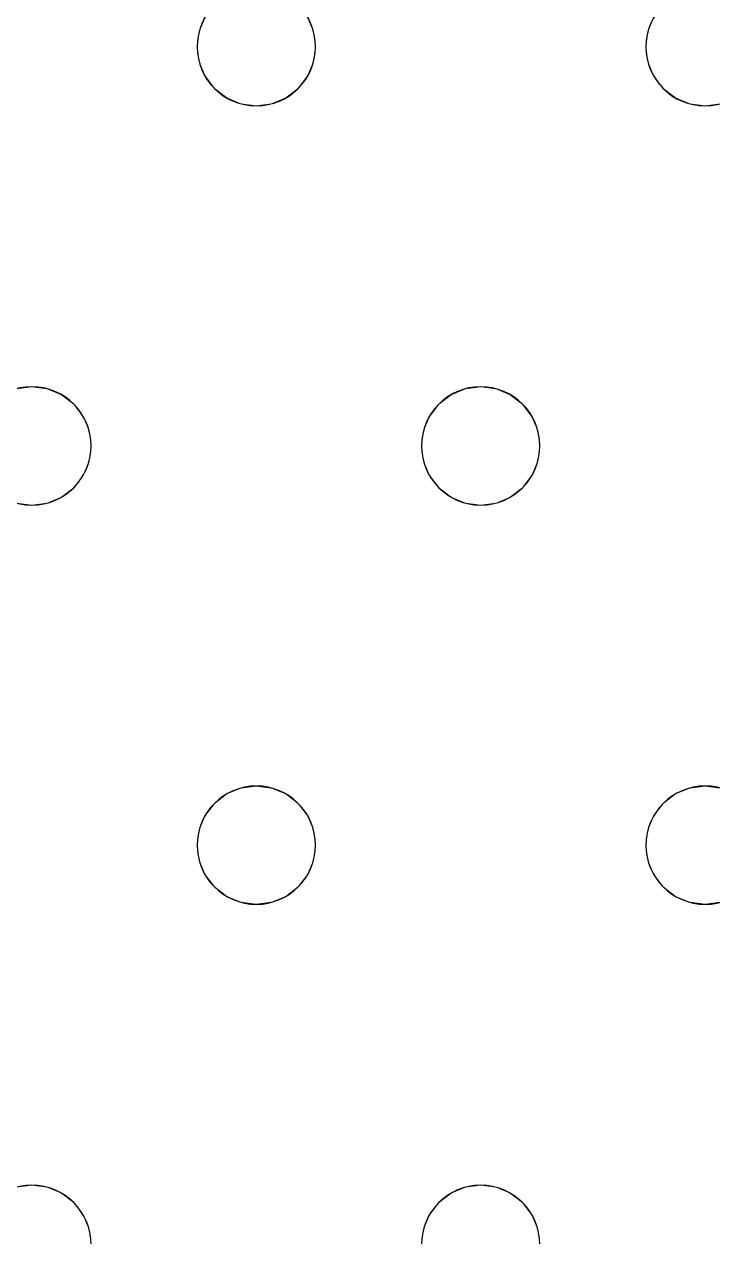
# Model space of a CAD drawing. Header units: millimetres. Extents: x -1 to 1601, y -701 to 1.
# Drawn here: x 491 to 537.6, y -259.5 to -177.5 of the extents above; entities that cross this region are included whole.
import ezdxf

# ---------------------------------------------------------------- set-up
doc = ezdxf.new("R2010")
doc.units = ezdxf.units.MM
doc.layers.add('IQ_200_3D', color=1, linetype='Continuous')
doc.layers.add('IQ_204_2D', color=7, linetype='Continuous')

msp = doc.modelspace()

# ---------------------------------------------------------------- linework, layer by layer
at = {"layer": 'IQ_200_3D', "lineweight": 18}
for points, invisible_edges in [([(122.762, -68.034, 850), (1477.238, -68.034, 850), (1477.238, -397.966, 850), (122.762, -397.966, 850)], 10), ([(122.762, -68.034, 860), (122.762, -397.966, 860), (1477.238, -397.966, 860), (1477.238, -68.034, 860)], 5), ([(480.246, -177.965, 888), (479.847, -177, 888), (503.252, -177, 888), (502.852, -177.965, 888)], 10), ([(480.246, -177.965, 890), (502.852, -177.965, 890), (503.252, -177, 890), (479.847, -177, 890)], 5), ([(503.252, -177, 890), (502.852, -177.965, 890), (502.852, -177.965, 888), (503.252, -177, 888)], 10), ([(510.579, -177.965, 890), (510.18, -177, 890), (510.18, -177, 888), (510.579, -177.965, 888)], 10), ([(533.585, -177, 888), (533.185, -177.965, 888), (510.579, -177.965, 888), (510.18, -177, 888)], 10), ([(510.18, -177, 890), (510.579, -177.965, 890), (533.585, -177, 890)], 14), ([(533.185, -177.965, 890), (533.585, -177, 890), (510.579, -177.965, 890), (510.716, -179, 890)], 10), ([(533.585, -177, 890), (533.185, -177.965, 890), (533.185, -177.965, 888), (533.585, -177, 888)], 10), ([(480.382, -179, 888), (480.246, -177.965, 888), (502.852, -177.965, 888), (502.716, -179, 888)], 10), ([(502.852, -177.965, 890), (480.246, -177.965, 890), (480.382, -179, 890)], 13), ([(480.382, -179, 890), (480.246, -180.035, 890), (502.716, -179, 890), (502.852, -177.965, 890)], 10), ([(502.852, -177.965, 890), (502.716, -179, 890), (502.716, -179, 888), (502.852, -177.965, 888)], 8), ([(510.716, -179, 890), (510.579, -177.965, 890), (510.579, -177.965, 888), (510.716, -179, 888)], 2), ([(533.185, -177.965, 888), (533.049, -179, 888), (510.716, -179, 888), (510.579, -177.965, 888)], 10), ([(533.049, -179, 890), (533.185, -177.965, 890), (510.716, -179, 890), (510.579, -180.035, 890)], 10), ([(533.185, -177.965, 890), (533.049, -179, 890), (533.049, -179, 888), (533.185, -177.965, 888)], 8), ([(502.852, -180.035, 888), (479.847, -181, 888), (480.246, -180.035, 888), (502.716, -179, 888)], 5), ([(502.852, -180.035, 890), (502.716, -179, 890), (480.246, -180.035, 890), (479.847, -181, 890)], 10), ([(502.716, -179, 888), (480.246, -180.035, 888), (480.382, -179, 888)], 13), ([(502.716, -179, 890), (502.852, -180.035, 890), (502.852, -180.035, 888), (502.716, -179, 888)], 2), ([(510.579, -180.035, 890), (510.18, -181, 890), (533.185, -180.035, 890), (533.049, -179, 890)], 10), ([(510.579, -180.035, 890), (510.716, -179, 890), (510.716, -179, 888), (510.579, -180.035, 888)], 8), ([(510.579, -180.035, 888), (510.716, -179, 888), (533.049, -179, 888), (533.185, -180.035, 888)], 10), ([(533.049, -179, 890), (533.185, -180.035, 890), (533.185, -180.035, 888), (533.049, -179, 888)], 2), ([(502.852, -180.035, 888), (503.252, -181, 888), (479.847, -181, 888)], 14), ([(503.252, -181, 890), (502.852, -180.035, 890), (479.847, -181, 890), (491.549, -202, 890)], 14), ([(502.852, -180.035, 890), (503.252, -181, 890), (503.252, -181, 888), (502.852, -180.035, 888)], 10), ([(510.18, -181, 890), (510.579, -180.035, 890), (510.579, -180.035, 888), (510.18, -181, 888)], 10), ([(510.18, -181, 888), (510.579, -180.035, 888), (533.185, -180.035, 888), (533.585, -181, 888)], 10), ([(510.18, -181, 890), (521.882, -202, 890), (533.585, -181, 890), (533.185, -180.035, 890)], 11), ([(533.185, -180.035, 890), (533.585, -181, 890), (533.585, -181, 888), (533.185, -180.035, 888)], 10), ([(479.211, -181.828, 888), (479.847, -181, 888), (491.549, -202, 888), (490.514, -202.136, 888)], 10), ([(491.549, -202, 890), (479.847, -181, 890), (479.211, -181.828, 890), (490.514, -202.136, 890)], 5), ([(503.252, -181, 888), (503.887, -181.828, 888), (491.549, -202, 888), (479.847, -181, 888)], 14), ([(503.887, -181.828, 890), (503.252, -181, 890), (491.549, -202, 890)], 14), ([(503.252, -181, 890), (503.887, -181.828, 890), (503.887, -181.828, 888), (503.252, -181, 888)], 10), ([(509.544, -181.828, 890), (510.18, -181, 890), (510.18, -181, 888), (509.544, -181.828, 888)], 10), ([(510.18, -181, 888), (533.585, -181, 888), (521.882, -202, 888), (509.544, -181.828, 888)], 7), ([(521.882, -202, 890), (510.18, -181, 890), (509.544, -181.828, 890), (520.847, -202.136, 890)], 5), ([(534.221, -181.828, 888), (522.918, -202.136, 888), (521.882, -202, 888), (533.585, -181, 888)], 5), ([(533.585, -181, 890), (521.882, -202, 890), (534.221, -181.828, 890)], 3), ([(533.585, -181, 890), (534.221, -181.828, 890), (534.221, -181.828, 888), (533.585, -181, 888)], 10), ([(503.887, -181.828, 888), (504.716, -182.464, 888), (492.584, -202.136, 888), (491.549, -202, 888)], 10), ([(492.584, -202.136, 890), (504.716, -182.464, 890), (503.887, -181.828, 890), (491.549, -202, 890)], 5), ([(503.887, -181.828, 890), (504.716, -182.464, 890), (504.716, -182.464, 888), (503.887, -181.828, 888)], 10), ([(508.716, -182.464, 890), (509.544, -181.828, 890), (509.544, -181.828, 888), (508.716, -182.464, 888)], 10), ([(520.847, -202.136, 888), (508.716, -182.464, 888), (509.544, -181.828, 888), (521.882, -202, 888)], 5), ([(508.716, -182.464, 890), (519.882, -202.536, 890), (520.847, -202.136, 890), (509.544, -181.828, 890)], 5), ([(522.918, -202.136, 890), (535.049, -182.464, 890), (534.221, -181.828, 890), (521.882, -202, 890)], 5), ([(535.049, -182.464, 888), (523.882, -202.536, 888), (522.918, -202.136, 888), (534.221, -181.828, 888)], 5), ([(534.221, -181.828, 890), (535.049, -182.464, 890), (535.049, -182.464, 888), (534.221, -181.828, 888)], 10), ([(504.716, -182.464, 888), (505.68, -182.864, 888), (493.549, -202.536, 888), (492.584, -202.136, 888)], 10), ([(493.549, -202.536, 890), (505.68, -182.864, 890), (504.716, -182.464, 890), (492.584, -202.136, 890)], 5), ([(504.716, -182.464, 890), (505.68, -182.864, 890), (505.68, -182.864, 888), (504.716, -182.464, 888)], 10), ([(507.751, -182.864, 890), (508.716, -182.464, 890), (508.716, -182.464, 888), (507.751, -182.864, 888)], 10), ([(508.716, -182.464, 888), (520.847, -202.136, 888), (519.882, -202.536, 888), (507.751, -182.864, 888)], 5), ([(508.716, -182.464, 890), (507.751, -182.864, 890), (519.882, -202.536, 890)], 14), ([(523.882, -202.536, 890), (536.014, -182.864, 890), (535.049, -182.464, 890), (522.918, -202.136, 890)], 5), ([(536.014, -182.864, 888), (524.711, -203.172, 888), (523.882, -202.536, 888), (535.049, -182.464, 888)], 5), ([(535.049, -182.464, 890), (536.014, -182.864, 890), (536.014, -182.864, 888), (535.049, -182.464, 888)], 10), ([(505.68, -182.864, 888), (506.716, -183, 888), (494.378, -203.172, 888), (493.549, -202.536, 888)], 10), ([(493.549, -202.536, 890), (494.378, -203.172, 890), (505.68, -182.864, 890)], 14), ([(506.716, -183, 890), (505.68, -182.864, 890), (494.378, -203.172, 890), (495.013, -204, 890)], 10), ([(506.716, -183, 888), (518.418, -204, 888), (495.013, -204, 888), (494.378, -203.172, 888)], 11), ([(518.418, -204, 890), (519.054, -203.172, 890), (506.716, -183, 890), (495.013, -204, 890)], 14), ([(506.716, -183, 888), (505.68, -182.864, 888), (505.68, -182.864, 890), (506.716, -183, 890)], 10), ([(507.751, -182.864, 888), (506.716, -183, 888), (506.716, -183, 890), (507.751, -182.864, 890)], 10), ([(519.054, -203.172, 888), (506.716, -183, 888), (507.751, -182.864, 888), (519.882, -202.536, 888)], 5), ([(519.054, -203.172, 890), (519.882, -202.536, 890), (507.751, -182.864, 890), (506.716, -183, 890)], 10), ([(519.054, -203.172, 888), (518.418, -204, 888), (506.716, -183, 888)], 14), ([(524.711, -203.172, 890), (537.049, -183, 890), (536.014, -182.864, 890), (523.882, -202.536, 890)], 5), ([(537.049, -183, 888), (525.347, -204, 888), (524.711, -203.172, 888), (536.014, -182.864, 888)], 5), ([(537.049, -183, 890), (524.711, -203.172, 890), (525.347, -204, 890), (548.752, -204, 890)], 13), ([(537.049, -183, 888), (548.752, -204, 888), (525.347, -204, 888)], 15), ([(537.049, -183, 888), (536.014, -182.864, 888), (536.014, -182.864, 890), (537.049, -183, 890)], 10), ([(538.084, -182.864, 888), (537.049, -183, 888), (537.049, -183, 890), (538.084, -182.864, 890)], 10), ([(537.049, -183, 888), (538.084, -182.864, 888), (549.387, -203.172, 888), (548.752, -204, 888)], 10), ([(537.049, -183, 890), (548.752, -204, 890), (549.387, -203.172, 890), (538.084, -182.864, 890)], 5), ([(490.514, -202.136, 888), (491.549, -202, 888), (491.549, -202, 890), (490.514, -202.136, 890)], 10), ([(491.549, -202, 888), (492.584, -202.136, 888), (492.584, -202.136, 890), (491.549, -202, 890)], 10), ([(493.549, -202.536, 890), (492.584, -202.136, 890), (492.584, -202.136, 888), (493.549, -202.536, 888)], 10), ([(494.378, -203.172, 890), (493.549, -202.536, 890), (493.549, -202.536, 888), (494.378, -203.172, 888)], 10), ([(519.882, -202.536, 890), (519.054, -203.172, 890), (519.054, -203.172, 888), (519.882, -202.536, 888)], 10), ([(520.847, -202.136, 890), (519.882, -202.536, 890), (519.882, -202.536, 888), (520.847, -202.136, 888)], 10), ([(520.847, -202.136, 888), (521.882, -202, 888), (521.882, -202, 890), (520.847, -202.136, 890)], 10), ([(521.882, -202, 888), (522.918, -202.136, 888), (522.918, -202.136, 890), (521.882, -202, 890)], 10), ([(523.882, -202.536, 890), (522.918, -202.136, 890), (522.918, -202.136, 888), (523.882, -202.536, 888)], 10), ([(524.711, -203.172, 890), (523.882, -202.536, 890), (523.882, -202.536, 888), (524.711, -203.172, 888)], 10), ([(495.013, -204, 890), (494.378, -203.172, 890), (494.378, -203.172, 888), (495.013, -204, 888)], 10), ([(519.054, -203.172, 890), (518.418, -204, 890), (518.418, -204, 888), (519.054, -203.172, 888)], 10), ([(525.347, -204, 890), (524.711, -203.172, 890), (524.711, -203.172, 888), (525.347, -204, 888)], 10), ([(495.413, -204.965, 890), (495.013, -204, 890), (495.013, -204, 888), (495.413, -204.965, 888)], 10), ([(495.413, -204.965, 888), (495.013, -204, 888), (518.418, -204, 888), (518.019, -204.965, 888)], 10), ([(518.418, -204, 890), (495.013, -204, 890), (495.413, -204.965, 890)], 13), ([(518.019, -204.965, 890), (518.418, -204, 890), (495.413, -204.965, 890), (495.549, -206, 890)], 10), ([(518.418, -204, 890), (518.019, -204.965, 890), (518.019, -204.965, 888), (518.418, -204, 888)], 10), ([(525.746, -204.965, 890), (525.347, -204, 890), (525.347, -204, 888), (525.746, -204.965, 888)], 10), ([(525.746, -204.965, 888), (525.347, -204, 888), (548.752, -204, 888), (548.352, -204.965, 888)], 10), ([(525.746, -204.965, 890), (548.352, -204.965, 890), (548.752, -204, 890), (525.347, -204, 890)], 5), ([(495.549, -206, 890), (495.413, -204.965, 890), (495.413, -204.965, 888), (495.549, -206, 888)], 2), ([(495.549, -206, 888), (495.413, -204.965, 888), (518.019, -204.965, 888), (517.882, -206, 888)], 10), ([(517.882, -206, 890), (518.019, -204.965, 890), (495.549, -206, 890)], 14), ([(518.019, -204.965, 890), (517.882, -206, 890), (517.882, -206, 888), (518.019, -204.965, 888)], 8), ([(525.882, -206, 890), (525.746, -204.965, 890), (525.746, -204.965, 888), (525.882, -206, 888)], 2), ([(525.882, -206, 888), (525.746, -204.965, 888), (548.352, -204.965, 888), (548.216, -206, 888)], 10), ([(525.882, -206, 890), (548.216, -206, 890), (548.352, -204.965, 890), (525.746, -204.965, 890)], 5), ([(495.413, -207.035, 890), (495.549, -206, 890), (495.549, -206, 888), (495.413, -207.035, 888)], 8), ([(495.413, -207.035, 888), (495.549, -206, 888), (517.882, -206, 888), (518.019, -207.035, 888)], 10), ([(495.413, -207.035, 890), (518.019, -207.035, 890), (517.882, -206, 890), (495.549, -206, 890)], 5), ([(517.882, -206, 890), (518.019, -207.035, 890), (518.019, -207.035, 888), (517.882, -206, 888)], 2), ([(548.352, -207.035, 888), (525.347, -208, 888), (525.746, -207.035, 888), (548.216, -206, 888)], 5), ([(525.746, -207.035, 890), (525.347, -208, 890), (548.352, -207.035, 890), (548.216, -206, 890)], 10), ([(525.746, -207.035, 890), (525.882, -206, 890), (525.882, -206, 888), (525.746, -207.035, 888)], 8), ([(525.882, -206, 888), (548.216, -206, 888), (525.746, -207.035, 888)], 3), ([(548.216, -206, 890), (525.882, -206, 890), (525.746, -207.035, 890)], 13), ([(495.013, -208, 890), (495.413, -207.035, 890), (495.413, -207.035, 888), (495.013, -208, 888)], 10), ([(495.013, -208, 888), (495.413, -207.035, 888), (518.019, -207.035, 888), (518.418, -208, 888)], 10), ([(518.418, -208, 890), (518.019, -207.035, 890), (495.013, -208, 890), (506.716, -229, 890)], 14), ([(518.019, -207.035, 890), (495.413, -207.035, 890), (495.013, -208, 890)], 13), ([(518.019, -207.035, 890), (518.418, -208, 890), (518.418, -208, 888), (518.019, -207.035, 888)], 10), ([(525.347, -208, 890), (525.746, -207.035, 890), (525.746, -207.035, 888), (525.347, -208, 888)], 10), ([(525.347, -208, 888), (548.352, -207.035, 888), (548.752, -208, 888), (537.049, -229, 888)], 13), ([(548.752, -208, 890), (548.352, -207.035, 890), (525.347, -208, 890), (537.049, -229, 890)], 14), ([(494.378, -208.828, 890), (495.013, -208, 890), (495.013, -208, 888), (494.378, -208.828, 888)], 10), ([(506.716, -229, 888), (494.378, -208.828, 888), (495.013, -208, 888), (518.418, -208, 888)], 13), ([(506.716, -229, 890), (495.013, -208, 890), (494.378, -208.828, 890), (505.68, -229.136, 890)], 5), ([(519.054, -208.828, 888), (507.751, -229.136, 888), (506.716, -229, 888), (518.418, -208, 888)], 5), ([(519.054, -208.828, 890), (518.418, -208, 890), (506.716, -229, 890), (507.751, -229.136, 890)], 10), ([(518.418, -208, 890), (519.054, -208.828, 890), (519.054, -208.828, 888), (518.418, -208, 888)], 10), ([(524.711, -208.828, 890), (525.347, -208, 890), (525.347, -208, 888), (524.711, -208.828, 888)], 10), ([(524.711, -208.828, 888), (525.347, -208, 888), (537.049, -229, 888), (536.014, -229.136, 888)], 10), ([(524.711, -208.828, 890), (537.049, -229, 890), (525.347, -208, 890)], 3), ([(537.049, -229, 888), (548.752, -208, 888), (549.387, -208.828, 888), (538.084, -229.136, 888)], 5), ([(549.387, -208.828, 890), (548.752, -208, 890), (537.049, -229, 890), (538.084, -229.136, 890)], 10), ([(493.549, -209.464, 890), (494.378, -208.828, 890), (494.378, -208.828, 888), (493.549, -209.464, 888)], 10), ([(493.549, -209.464, 888), (494.378, -208.828, 888), (505.68, -229.136, 888), (504.716, -229.536, 888)], 10), ([(505.68, -229.136, 890), (494.378, -208.828, 890), (493.549, -209.464, 890), (504.716, -229.536, 890)], 5), ([(506.716, -229, 888), (505.68, -229.136, 888), (494.378, -208.828, 888)], 14), ([(519.882, -209.464, 888), (507.751, -229.136, 888), (519.054, -208.828, 888)], 3), ([(519.882, -209.464, 890), (519.054, -208.828, 890), (507.751, -229.136, 890), (508.716, -229.536, 890)], 10), ([(519.054, -208.828, 890), (519.882, -209.464, 890), (519.882, -209.464, 888), (519.054, -208.828, 888)], 10), ([(523.882, -209.464, 890), (524.711, -208.828, 890), (524.711, -208.828, 888), (523.882, -209.464, 888)], 10), ([(523.882, -209.464, 888), (524.711, -208.828, 888), (536.014, -229.136, 888), (535.049, -229.536, 888)], 10), ([(524.711, -208.828, 890), (523.882, -209.464, 890), (536.014, -229.136, 890), (537.049, -229, 890)], 10), ([(479.211, -230.172, 888), (490.514, -209.864, 888), (491.549, -210, 888), (479.847, -231, 888)], 5), ([(491.549, -210, 890), (490.514, -209.864, 890), (479.211, -230.172, 890), (479.847, -231, 890)], 10), ([(491.549, -210, 888), (490.514, -209.864, 888), (490.514, -209.864, 890), (491.549, -210, 890)], 10), ([(492.584, -209.864, 888), (491.549, -210, 888), (491.549, -210, 890), (492.584, -209.864, 890)], 10), ([(491.549, -210, 888), (492.584, -209.864, 888), (503.887, -230.172, 888), (503.252, -231, 888)], 10), ([(492.584, -209.864, 890), (491.549, -210, 890), (503.887, -230.172, 890), (504.716, -229.536, 890)], 10), ([(492.584, -209.864, 890), (493.549, -209.464, 890), (493.549, -209.464, 888), (492.584, -209.864, 888)], 10), ([(492.584, -209.864, 888), (493.549, -209.464, 888), (504.716, -229.536, 888), (503.887, -230.172, 888)], 10), ([(492.584, -209.864, 890), (504.716, -229.536, 890), (493.549, -209.464, 890)], 3), ([(519.882, -209.464, 888), (520.847, -209.864, 888), (508.716, -229.536, 888), (507.751, -229.136, 888)], 10), ([(520.847, -209.864, 890), (519.882, -209.464, 890), (508.716, -229.536, 890), (509.544, -230.172, 890)], 10), ([(509.544, -230.172, 888), (508.716, -229.536, 888), (520.847, -209.864, 888), (521.882, -210, 888)], 10), ([(509.544, -230.172, 890), (510.18, -231, 890), (521.882, -210, 890), (520.847, -209.864, 890)], 10), ([(519.882, -209.464, 890), (520.847, -209.864, 890), (520.847, -209.864, 888), (519.882, -209.464, 888)], 10), ([(521.882, -210, 888), (520.847, -209.864, 888), (520.847, -209.864, 890), (521.882, -210, 890)], 10), ([(522.918, -209.864, 888), (521.882, -210, 888), (521.882, -210, 890), (522.918, -209.864, 890)], 10), ([(534.221, -230.172, 888), (533.585, -231, 888), (521.882, -210, 888), (522.918, -209.864, 888)], 10), ([(522.918, -209.864, 890), (521.882, -210, 890), (534.221, -230.172, 890)], 14), ([(522.918, -209.864, 890), (523.882, -209.464, 890), (523.882, -209.464, 888), (522.918, -209.864, 888)], 10), ([(522.918, -209.864, 888), (523.882, -209.464, 888), (535.049, -229.536, 888), (534.221, -230.172, 888)], 10), ([(535.049, -229.536, 890), (523.882, -209.464, 890), (522.918, -209.864, 890), (534.221, -230.172, 890)], 5), ([(536.014, -229.136, 890), (523.882, -209.464, 890), (535.049, -229.536, 890)], 3), ([(503.252, -231, 888), (502.852, -231.965, 888), (479.847, -231, 888), (491.549, -210, 888)], 14), ([(503.252, -231, 890), (503.887, -230.172, 890), (491.549, -210, 890), (479.847, -231, 890)], 14), ([(521.882, -210, 888), (533.585, -231, 888), (510.18, -231, 888), (509.544, -230.172, 888)], 11), ([(533.585, -231, 890), (534.221, -230.172, 890), (521.882, -210, 890), (510.18, -231, 890)], 14), ([(504.716, -229.536, 890), (503.887, -230.172, 890), (503.887, -230.172, 888), (504.716, -229.536, 888)], 10), ([(505.68, -229.136, 890), (504.716, -229.536, 890), (504.716, -229.536, 888), (505.68, -229.136, 888)], 10), ([(505.68, -229.136, 888), (506.716, -229, 888), (506.716, -229, 890), (505.68, -229.136, 890)], 10), ([(506.716, -229, 888), (507.751, -229.136, 888), (507.751, -229.136, 890), (506.716, -229, 890)], 10), ([(508.716, -229.536, 890), (507.751, -229.136, 890), (507.751, -229.136, 888), (508.716, -229.536, 888)], 10), ([(509.544, -230.172, 890), (508.716, -229.536, 890), (508.716, -229.536, 888), (509.544, -230.172, 888)], 10), ([(535.049, -229.536, 890), (534.221, -230.172, 890), (534.221, -230.172, 888), (535.049, -229.536, 888)], 10), ([(536.014, -229.136, 890), (535.049, -229.536, 890), (535.049, -229.536, 888), (536.014, -229.136, 888)], 10), ([(536.014, -229.136, 888), (537.049, -229, 888), (537.049, -229, 890), (536.014, -229.136, 890)], 10), ([(537.049, -229, 888), (538.084, -229.136, 888), (538.084, -229.136, 890), (537.049, -229, 890)], 10), ([(503.887, -230.172, 890), (503.252, -231, 890), (503.252, -231, 888), (503.887, -230.172, 888)], 10), ([(510.18, -231, 890), (509.544, -230.172, 890), (509.544, -230.172, 888), (510.18, -231, 888)], 10), ([(534.221, -230.172, 890), (533.585, -231, 890), (533.585, -231, 888), (534.221, -230.172, 888)], 10), ([(479.847, -231, 888), (502.852, -231.965, 888), (480.246, -231.965, 888)], 3), ([(479.847, -231, 890), (480.246, -231.965, 890), (502.852, -231.965, 890), (503.252, -231, 890)], 10), ([(503.252, -231, 890), (502.852, -231.965, 890), (502.852, -231.965, 888), (503.252, -231, 888)], 10), ([(510.579, -231.965, 890), (510.18, -231, 890), (510.18, -231, 888), (510.579, -231.965, 888)], 10), ([(510.18, -231, 888), (533.585, -231, 888), (533.185, -231.965, 888), (510.579, -231.965, 888)], 5), ([(533.185, -231.965, 890), (533.585, -231, 890), (510.18, -231, 890), (510.579, -231.965, 890)], 10), ([(533.585, -231, 890), (533.185, -231.965, 890), (533.185, -231.965, 888), (533.585, -231, 888)], 10), ([(502.716, -233, 888), (480.382, -233, 888), (480.246, -231.965, 888), (502.852, -231.965, 888)], 5), ([(480.246, -231.965, 890), (480.382, -233, 890), (502.716, -233, 890), (502.852, -231.965, 890)], 10), ([(502.852, -231.965, 890), (502.716, -233, 890), (502.716, -233, 888), (502.852, -231.965, 888)], 8), ([(510.716, -233, 890), (510.579, -231.965, 890), (510.579, -231.965, 888), (510.716, -233, 888)], 2), ([(533.049, -233, 888), (510.716, -233, 888), (510.579, -231.965, 888), (533.185, -231.965, 888)], 5), ([(533.049, -233, 890), (533.185, -231.965, 890), (510.579, -231.965, 890), (510.716, -233, 890)], 10), ([(533.185, -231.965, 890), (533.049, -233, 890), (533.049, -233, 888), (533.185, -231.965, 888)], 8), ([(480.246, -234.035, 888), (480.382, -233, 888), (502.716, -233, 888), (502.852, -234.035, 888)], 10), ([(480.246, -234.035, 890), (502.852, -234.035, 890), (502.716, -233, 890), (480.382, -233, 890)], 5), ([(502.716, -233, 890), (502.852, -234.035, 890), (502.852, -234.035, 888), (502.716, -233, 888)], 2), ([(510.579, -234.035, 890), (510.716, -233, 890), (510.716, -233, 888), (510.579, -234.035, 888)], 8), ([(510.579, -234.035, 888), (510.716, -233, 888), (533.049, -233, 888), (533.185, -234.035, 888)], 10), ([(510.579, -234.035, 890), (533.185, -234.035, 890), (533.049, -233, 890), (510.716, -233, 890)], 5), ([(533.049, -233, 890), (533.185, -234.035, 890), (533.185, -234.035, 888), (533.049, -233, 888)], 2), ([(479.847, -235, 888), (480.246, -234.035, 888), (502.852, -234.035, 888), (503.252, -235, 888)], 10), ([(502.852, -234.035, 890), (480.246, -234.035, 890), (479.847, -235, 890), (503.252, -235, 890)], 5), ([(502.852, -234.035, 890), (503.252, -235, 890), (503.252, -235, 888), (502.852, -234.035, 888)], 10), ([(510.18, -235, 890), (510.579, -234.035, 890), (510.579, -234.035, 888), (510.18, -235, 888)], 10), ([(510.18, -235, 888), (510.579, -234.035, 888), (533.185, -234.035, 888), (533.585, -235, 888)], 10), ([(533.185, -234.035, 890), (510.579, -234.035, 890), (510.18, -235, 890), (533.585, -235, 890)], 5), ([(533.185, -234.035, 890), (533.585, -235, 890), (533.585, -235, 888), (533.185, -234.035, 888)], 10), ([(491.549, -256, 888), (479.211, -235.828, 888), (479.847, -235, 888), (503.252, -235, 888)], 13), ([(479.847, -235, 890), (479.211, -235.828, 890), (491.549, -256, 890), (503.252, -235, 890)], 14), ([(491.549, -256, 888), (503.252, -235, 888), (503.887, -235.828, 888), (492.584, -256.136, 888)], 5), ([(491.549, -256, 890), (492.584, -256.136, 890), (503.887, -235.828, 890), (503.252, -235, 890)], 10), ([(503.252, -235, 890), (503.887, -235.828, 890), (503.887, -235.828, 888), (503.252, -235, 888)], 10), ([(509.544, -235.828, 890), (510.18, -235, 890), (510.18, -235, 888), (509.544, -235.828, 888)], 10), ([(521.882, -256, 888), (509.544, -235.828, 888), (510.18, -235, 888), (533.585, -235, 888)], 13), ([(509.544, -235.828, 890), (520.847, -256.136, 890), (521.882, -256, 890), (510.18, -235, 890)], 5), ([(521.882, -256, 890), (534.221, -235.828, 890), (533.585, -235, 890), (510.18, -235, 890)], 13), ([(533.585, -235, 888), (534.221, -235.828, 888), (521.882, -256, 888)], 14), ([(533.585, -235, 890), (534.221, -235.828, 890), (534.221, -235.828, 888), (533.585, -235, 888)], 10), ([(479.211, -235.828, 888), (491.549, -256, 888), (490.514, -256.136, 888), (478.382, -236.464, 888)], 5), ([(479.211, -235.828, 890), (478.382, -236.464, 890), (490.514, -256.136, 890), (491.549, -256, 890)], 10), ([(492.584, -256.136, 888), (503.887, -235.828, 888), (504.716, -236.464, 888), (493.549, -256.536, 888)], 5), ([(492.584, -256.136, 890), (493.549, -256.536, 890), (504.716, -236.464, 890), (503.887, -235.828, 890)], 10), ([(503.887, -235.828, 890), (504.716, -236.464, 890), (504.716, -236.464, 888), (503.887, -235.828, 888)], 10), ([(508.716, -236.464, 890), (509.544, -235.828, 890), (509.544, -235.828, 888), (508.716, -236.464, 888)], 10), ([(520.847, -256.136, 888), (508.716, -236.464, 888), (509.544, -235.828, 888), (521.882, -256, 888)], 5), ([(508.716, -236.464, 890), (519.882, -256.536, 890), (520.847, -256.136, 890), (509.544, -235.828, 890)], 5), ([(522.918, -256.136, 888), (521.882, -256, 888), (534.221, -235.828, 888), (535.049, -236.464, 888)], 10), ([(522.918, -256.136, 890), (535.049, -236.464, 890), (534.221, -235.828, 890), (521.882, -256, 890)], 5), ([(534.221, -235.828, 890), (535.049, -236.464, 890), (535.049, -236.464, 888), (534.221, -235.828, 888)], 10), ([(505.68, -236.864, 888), (493.549, -256.536, 888), (504.716, -236.464, 888)], 3), ([(504.716, -236.464, 890), (493.549, -256.536, 890), (505.68, -236.864, 890)], 3), ([(505.68, -236.864, 888), (506.716, -237, 888), (494.378, -257.172, 888), (493.549, -256.536, 888)], 10), ([(494.378, -257.172, 890), (506.716, -237, 890), (505.68, -236.864, 890), (493.549, -256.536, 890)], 5), ([(504.716, -236.464, 890), (505.68, -236.864, 890), (505.68, -236.864, 888), (504.716, -236.464, 888)], 10), ([(506.716, -237, 888), (505.68, -236.864, 888), (505.68, -236.864, 890), (506.716, -237, 890)], 10), ([(507.751, -236.864, 888), (506.716, -237, 888), (506.716, -237, 890), (507.751, -236.864, 890)], 10), ([(519.054, -257.172, 888), (506.716, -237, 888), (507.751, -236.864, 888), (519.882, -256.536, 888)], 5), ([(519.054, -257.172, 890), (507.751, -236.864, 890), (506.716, -237, 890)], 13), ([(507.751, -236.864, 890), (508.716, -236.464, 890), (508.716, -236.464, 888), (507.751, -236.864, 888)], 10), ([(519.882, -256.536, 888), (507.751, -236.864, 888), (508.716, -236.464, 888), (520.847, -256.136, 888)], 5), ([(507.751, -236.864, 890), (519.054, -257.172, 890), (519.882, -256.536, 890), (508.716, -236.464, 890)], 5), ([(522.918, -256.136, 888), (535.049, -236.464, 888), (523.882, -256.536, 888)], 3), ([(523.882, -256.536, 890), (536.014, -236.864, 890), (535.049, -236.464, 890), (522.918, -256.136, 890)], 5), ([(536.014, -236.864, 888), (524.711, -257.172, 888), (523.882, -256.536, 888), (535.049, -236.464, 888)], 5), ([(523.882, -256.536, 890), (524.711, -257.172, 890), (536.014, -236.864, 890)], 14), ([(537.049, -237, 888), (524.711, -257.172, 888), (536.014, -236.864, 888)], 3), ([(524.711, -257.172, 890), (525.347, -258, 890), (537.049, -237, 890), (536.014, -236.864, 890)], 10), ([(535.049, -236.464, 890), (536.014, -236.864, 890), (536.014, -236.864, 888), (535.049, -236.464, 888)], 10), ([(537.049, -237, 888), (536.014, -236.864, 888), (536.014, -236.864, 890), (537.049, -237, 890)], 10), ([(538.084, -236.864, 888), (537.049, -237, 888), (537.049, -237, 890), (538.084, -236.864, 890)], 10), ([(549.387, -257.172, 888), (548.752, -258, 888), (537.049, -237, 888), (538.084, -236.864, 888)], 10), ([(538.084, -236.864, 890), (537.049, -237, 890), (549.387, -257.172, 890), (550.216, -256.536, 890)], 10), ([(506.716, -237, 888), (518.418, -258, 888), (495.013, -258, 888), (494.378, -257.172, 888)], 11), ([(494.378, -257.172, 890), (495.013, -258, 890), (506.716, -237, 890)], 14), ([(518.418, -258, 890), (519.054, -257.172, 890), (506.716, -237, 890), (495.013, -258, 890)], 14), ([(519.054, -257.172, 888), (518.418, -258, 888), (506.716, -237, 888)], 14), ([(525.347, -258, 888), (524.711, -257.172, 888), (537.049, -237, 888), (548.752, -258, 888)], 14), ([(548.752, -258, 890), (549.387, -257.172, 890), (537.049, -237, 890), (525.347, -258, 890)], 14), ([(490.514, -256.136, 888), (491.549, -256, 888), (491.549, -256, 890), (490.514, -256.136, 890)], 10), ([(491.549, -256, 888), (492.584, -256.136, 888), (492.584, -256.136, 890), (491.549, -256, 890)], 10), ([(493.549, -256.536, 890), (492.584, -256.136, 890), (492.584, -256.136, 888), (493.549, -256.536, 888)], 10), ([(494.378, -257.172, 890), (493.549, -256.536, 890), (493.549, -256.536, 888), (494.378, -257.172, 888)], 10), ([(519.882, -256.536, 890), (519.054, -257.172, 890), (519.054, -257.172, 888), (519.882, -256.536, 888)], 10), ([(520.847, -256.136, 890), (519.882, -256.536, 890), (519.882, -256.536, 888), (520.847, -256.136, 888)], 10), ([(520.847, -256.136, 888), (521.882, -256, 888), (521.882, -256, 890), (520.847, -256.136, 890)], 10), ([(521.882, -256, 888), (522.918, -256.136, 888), (522.918, -256.136, 890), (521.882, -256, 890)], 10), ([(523.882, -256.536, 890), (522.918, -256.136, 890), (522.918, -256.136, 888), (523.882, -256.536, 888)], 10), ([(524.711, -257.172, 890), (523.882, -256.536, 890), (523.882, -256.536, 888), (524.711, -257.172, 888)], 10), ([(495.013, -258, 890), (494.378, -257.172, 890), (494.378, -257.172, 888), (495.013, -258, 888)], 10), ([(519.054, -257.172, 890), (518.418, -258, 890), (518.418, -258, 888), (519.054, -257.172, 888)], 10), ([(525.347, -258, 890), (524.711, -257.172, 890), (524.711, -257.172, 888), (525.347, -258, 888)], 10), ([(495.413, -258.965, 890), (495.013, -258, 890), (495.013, -258, 888), (495.413, -258.965, 888)], 10), ([(518.019, -258.965, 888), (495.413, -258.965, 888), (495.013, -258, 888), (518.418, -258, 888)], 5), ([(518.019, -258.965, 890), (518.418, -258, 890), (495.013, -258, 890), (495.413, -258.965, 890)], 10), ([(518.418, -258, 890), (518.019, -258.965, 890), (518.019, -258.965, 888), (518.418, -258, 888)], 10), ([(525.746, -258.965, 890), (525.347, -258, 890), (525.347, -258, 888), (525.746, -258.965, 888)], 10), ([(525.347, -258, 888), (548.752, -258, 888), (548.352, -258.965, 888), (525.746, -258.965, 888)], 5), ([(548.352, -258.965, 890), (548.752, -258, 890), (525.347, -258, 890), (525.746, -258.965, 890)], 10), ([(495.549, -260, 890), (495.413, -258.965, 890), (495.413, -258.965, 888), (495.549, -260, 888)], 2), ([(495.549, -260, 888), (495.413, -258.965, 888), (517.882, -260, 888), (518.019, -261.035, 888)], 10), ([(517.882, -260, 888), (495.413, -258.965, 888), (518.019, -258.965, 888)], 3), ([(517.882, -260, 890), (518.019, -258.965, 890), (495.413, -258.965, 890)], 14), ([(495.549, -260, 890), (518.019, -261.035, 890), (517.882, -260, 890), (495.413, -258.965, 890)], 5), ([(518.019, -258.965, 890), (517.882, -260, 890), (517.882, -260, 888), (518.019, -258.965, 888)], 8), ([(525.882, -260, 890), (525.746, -258.965, 890), (525.746, -258.965, 888), (525.882, -260, 888)], 2), ([(548.216, -260, 888), (525.882, -260, 888), (525.746, -258.965, 888), (548.352, -258.965, 888)], 5), ([(525.746, -258.965, 890), (525.882, -260, 890), (548.216, -260, 890), (548.352, -258.965, 890)], 10)]:
    msp.add_3dface(points, dxfattribs=dict(at, invisible_edges=invisible_edges))
at = {"layer": 'IQ_204_2D'}
for centre, start, end in [((506.716, -179), 0, 180), ((537.049, -179), 0, 180), ((506.716, -179), 180, 0), ((537.049, -179), 180, 360), ((491.549, -206), 0, 180), ((521.882, -206), 0, 180), ((491.549, -206), 180, 0), ((521.882, -206), 180, 360), ((506.716, -233), 0, 180), ((537.049, -233), 0, 180), ((506.716, -233), 180, 0), ((537.049, -233), 180, 360), ((491.549, -260), 0, 180), ((521.882, -260), 0, 180)]:
    msp.add_arc(centre, 4, start, end, dxfattribs=at)

# ---------------------------------------------------------------- meshes
at = {"layer": 'IQ_200_3D', "lineweight": 18}
mesh = msp.add_polyface(dxfattribs=at)
corners = [(1600, 0, 850), (1600, -700, 850), (0, -700, 850), (0, 0, 850), (1210.5, -594, 850), (1211.556, -602.023, 850), (1214.653, -609.5, 850), (1219.58, -615.92, 850), (1226, -620.847, 850), (1233.477, -623.944, 850), (1241.5, -625, 850), (1459.5, -625, 850), (1467.523, -623.944, 850), (1475, -620.847, 850), (1481.42, -615.92, 850), (1486.347, -609.5, 850), (1489.444, -602.023, 850), (1490.5, -594, 850), (1490.5, -476, 850), (1489.444, -467.977, 850), (1486.347, -460.5, 850), (1481.42, -454.08, 850), (1475, -449.153, 850), (1467.523, -446.056, 850), (1459.5, -445, 850), (1241.5, -445, 850), (1233.477, -446.056, 850), (1226, -449.153, 850), (1219.58, -454.08, 850), (1214.653, -460.5, 850), (1211.556, -467.977, 850), (1210.5, -476, 850), (1477.5, -68.034, 850), (122.5, -68.034, 850), (110.412, -69.625, 850), (99.148, -74.291, 850), (89.475, -81.713, 850), (82.053, -91.386, 850), (77.388, -102.65, 850), (75.796, -114.738, 850), (75.796, -351.262, 850), (77.388, -363.35, 850), (82.053, -374.614, 850), (89.475, -384.287, 850), (99.148, -391.709, 850), (110.412, -396.375, 850), (122.5, -397.966, 850), (1477.5, -397.966, 850), (1489.588, -396.375, 850), (1500.852, -391.709, 850), (1510.525, -384.287, 850), (1517.947, -374.614, 850), (1522.612, -363.35, 850), (1524.204, -351.262, 850), (1524.204, -114.738, 850), (1522.612, -102.65, 850), (1517.947, -91.386, 850), (1510.525, -81.713, 850), (1500.852, -74.291, 850), (1489.588, -69.625, 850)]
mesh.append_faces([[corners[k] for k in face] for face in [(37, 3, 36), (35, 3, 34), (4, 46, 31), (31, 46, 30), (55, 0, 54), (16, 1, 15), (14, 1, 13), (21, 49, 20), (11, 1, 10)]], dxfattribs={"vtx0": -1, "vtx1": -1})
mesh.append_faces([[corners[k] for k in face] for face in [(3, 37, 38), (3, 38, 39), (3, 39, 40, 2), (2, 40, 41), (46, 4, 5), (2, 6, 7), (46, 29, 30), (46, 28, 29), (26, 46, 47, 25), (46, 26, 27), (0, 59, 32, 3), (20, 49, 50, 19), (47, 24, 25), (0, 55, 56), (1, 52, 53), (19, 50, 51, 18), (1, 16, 17)]], dxfattribs={"vtx0": -1, "vtx2": -1})
mesh.append_faces([[corners[k] for k in face] for face in [(2, 45, 46, 5), (1, 17, 18, 51)]], dxfattribs={"vtx0": -1, "vtx2": -1, "vtx3": -1})
mesh.append_faces([[corners[k] for k in face] for face in [(41, 42, 2), (35, 36, 3), (33, 34, 3, 32), (43, 44, 2), (44, 45, 2), (42, 43, 2), (5, 6, 2), (27, 28, 46), (7, 8, 2), (8, 9, 2), (58, 59, 0), (56, 57, 0), (57, 58, 0), (51, 52, 1), (23, 24, 47), (11, 12, 1), (12, 13, 1), (14, 15, 1)]], dxfattribs={"vtx1": -1, "vtx2": -1})
mesh.append_faces([[corners[k] for k in face] for face in [(1, 2, 9, 10), (47, 48, 22, 23), (48, 49, 21, 22), (53, 54, 0, 1)]], dxfattribs={"vtx1": -1, "vtx3": -1})
mesh = msp.add_polyface(dxfattribs=at)
corners = [(1600, -700, 900), (1600, -23, 900), (0, -23, 900), (0, -700, 900), (90, -35.113, 900), (1510, -35.113, 900), (1529.382, -37.665, 900), (1547.443, -45.146, 900), (1562.953, -57.047, 900), (1574.854, -72.557, 900), (1582.335, -90.618, 900), (1584.887, -110, 900), (1584.887, -610, 900), (1582.335, -629.382, 900), (1574.854, -647.443, 900), (1562.953, -662.953, 900), (1547.443, -674.854, 900), (1529.382, -682.335, 900), (1510, -684.887, 900), (90, -684.887, 900), (70.618, -682.335, 900), (52.557, -674.854, 900), (37.047, -662.953, 900), (25.146, -647.443, 900), (17.665, -629.382, 900), (15.113, -610, 900), (15.113, -110, 900), (17.665, -90.618, 900), (25.146, -72.557, 900), (37.047, -57.047, 900), (52.557, -45.146, 900), (70.618, -37.665, 900)]
mesh.append_faces([[corners[k] for k in face] for face in [(9, 1, 8), (14, 0, 13), (31, 2, 30), (28, 2, 27), (21, 3, 20), (23, 3, 22)]], dxfattribs={"vtx0": -1, "vtx1": -1})
mesh.append_faces([[corners[k] for k in face] for face in [(1, 9, 10), (1, 11, 12, 0), (0, 14, 15), (0, 18, 19), (2, 28, 29), (3, 23, 24)]], dxfattribs={"vtx0": -1, "vtx2": -1})
mesh.append_faces([[corners[k] for k in face] for face in [(10, 11, 1), (5, 6, 1), (7, 8, 1), (6, 7, 1), (12, 13, 0), (15, 16, 0), (17, 18, 0), (16, 17, 0), (31, 4, 2), (29, 30, 2), (26, 27, 2), (21, 22, 3), (24, 25, 3)]], dxfattribs={"vtx1": -1, "vtx2": -1})
mesh.append_faces([[corners[k] for k in face] for face in [(4, 5, 1, 2), (25, 26, 2, 3), (19, 20, 3, 0)]], dxfattribs={"vtx1": -1, "vtx3": -1})
mesh = msp.add_polyface(dxfattribs=at)
corners = [(1510, -48.392, 890), (90, -48.392, 890), (66.424, -53.082, 890), (46.437, -66.437, 890), (33.082, -86.424, 890), (28.392, -110, 890), (28.392, -610, 890), (33.082, -633.576, 890), (46.437, -653.563, 890), (66.424, -666.918, 890), (90, -671.608, 890), (1510, -671.608, 890), (1533.576, -666.918, 890), (1553.563, -653.563, 890), (1566.918, -633.576, 890), (1571.608, -610, 890), (1571.608, -110, 890), (1566.918, -86.424, 890), (1553.563, -66.437, 890), (1533.576, -53.082, 890), (122.5, -418.034, 890), (1477.5, -418.034, 890), (1489.656, -419.634, 890), (1500.983, -424.326, 890), (1510.71, -431.79, 890), (1518.174, -441.517, 890), (1522.866, -452.844, 890), (1524.466, -465, 890), (1524.466, -605, 890), (1522.866, -617.156, 890), (1518.174, -628.483, 890), (1510.71, -638.21, 890), (1500.983, -645.674, 890), (1489.656, -650.366, 890), (1477.5, -651.966, 890), (122.5, -651.966, 890), (110.344, -650.366, 890), (99.017, -645.674, 890), (89.29, -638.21, 890), (81.826, -628.483, 890), (77.134, -617.156, 890), (75.534, -605, 890), (75.534, -465, 890), (77.134, -452.844, 890), (81.826, -441.517, 890), (89.29, -431.79, 890), (99.017, -424.326, 890), (110.344, -419.634, 890), (122.5, -68.034, 890), (1477.5, -68.034, 890), (1489.588, -69.625, 890), (1500.852, -74.291, 890), (1510.525, -81.713, 890), (1517.947, -91.386, 890), (1522.612, -102.65, 890), (1524.204, -114.738, 890), (1524.204, -351.262, 890), (1522.612, -363.35, 890), (1517.947, -374.614, 890), (1510.525, -384.287, 890), (1500.852, -391.709, 890), (1489.588, -396.375, 890), (1477.5, -397.966, 890), (122.5, -397.966, 890), (110.412, -396.375, 890), (99.148, -391.709, 890), (89.475, -384.287, 890), (82.053, -374.614, 890), (77.388, -363.35, 890), (75.796, -351.262, 890), (75.796, -114.738, 890), (77.388, -102.65, 890), (82.053, -91.386, 890), (89.475, -81.713, 890), (99.148, -74.291, 890), (110.412, -69.625, 890)]
mesh.append_faces([[corners[k] for k in face] for face in [(65, 47, 64), (75, 1, 74), (71, 5, 70), (73, 2, 72)]], dxfattribs={"vtx0": -1, "vtx1": -1})
mesh.append_faces([[corners[k] for k in face] for face in [(15, 28, 29, 14), (11, 32, 33), (16, 55, 56, 15), (54, 17, 18, 53), (53, 18, 19, 52), (52, 19, 0, 51), (0, 50, 51), (10, 37, 38, 9), (64, 47, 20, 63), (8, 39, 40, 7), (39, 8, 9, 38), (69, 42, 43), (1, 75, 48, 0), (3, 71, 72, 2)]], dxfattribs={"vtx0": -1, "vtx2": -1})
mesh.append_faces([[corners[k] for k in face] for face in [(6, 41, 42, 69)]], dxfattribs={"vtx0": -1, "vtx2": -1, "vtx3": -1})
mesh.append_faces([[corners[k] for k in face] for face in [(11, 33, 34, 35), (71, 3, 4, 5)]], dxfattribs={"vtx0": -1, "vtx3": -1})
mesh.append_faces([[corners[k] for k in face] for face in [(49, 50, 0, 48), (36, 37, 10)]], dxfattribs={"vtx1": -1, "vtx2": -1})
mesh.append_faces([[corners[k] for k in face] for face in [(27, 28, 15, 56)]], dxfattribs={"vtx1": -1, "vtx2": -1, "vtx3": -1})
mesh.append_faces([[corners[k] for k in face] for face in [(13, 14, 29, 30), (12, 13, 30, 31), (26, 27, 56, 57), (31, 32, 11, 12), (24, 25, 58, 59), (21, 22, 61, 62), (22, 23, 60, 61), (23, 24, 59, 60), (25, 26, 57, 58), (54, 55, 16, 17), (20, 21, 62, 63), (35, 36, 10, 11), (45, 46, 66, 67), (46, 47, 65, 66), (6, 7, 40, 41), (43, 44, 68, 69), (44, 45, 67, 68), (73, 74, 1, 2), (69, 70, 5, 6)]], dxfattribs={"vtx1": -1, "vtx3": -1})

doc.saveas('drawing.dxf')
